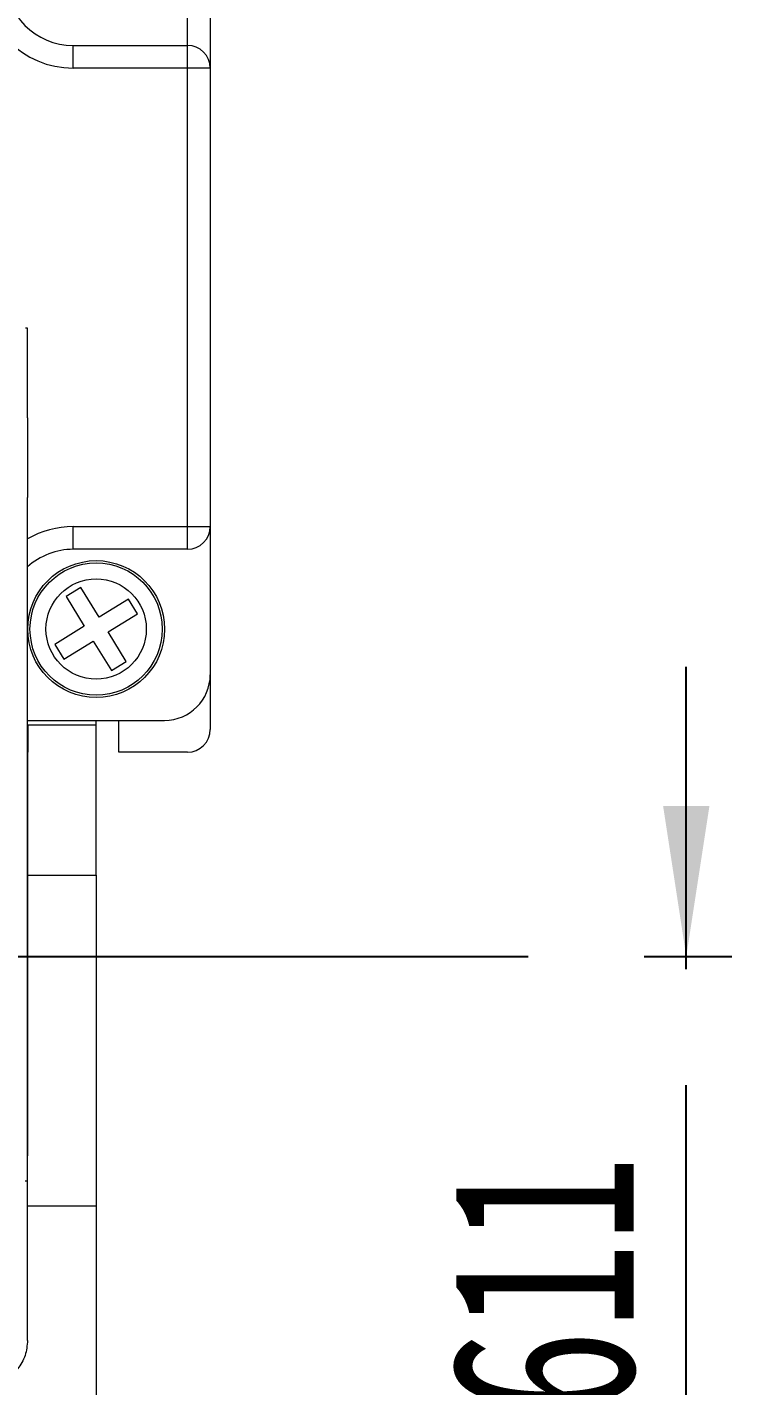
# Paper-space layout '시트1-ENG' of a CAD drawing. Header units: inches. Extents: x 0.2 to 16.3, y 0.2 to 11.5.
# Drawn here: x 1.965 to 2.574, y 2.876 to 4.049 of the extents above; entities that cross this region are included whole.
import ezdxf

# ---------------------------------------------------------------- set-up
doc = ezdxf.new("R2010")
doc.units = ezdxf.units.IN
doc.header["$MEASUREMENT"] = 0
doc.linetypes.add('CENTERX2', pattern=[0.8, 0.5, -0.1, 0.1, -0.1])
doc.layers.add('CENTER_LINE', color=7, linetype='CENTERX2')
doc.styles.add('SLDTEXTSTYLE0', font='TXT', dxfattribs={"width": 0.7})
doc.dimstyles.new('SLDDIMSTYLE4', dxfattribs={"dimtxt": 0.15748, "dimasz": 0.13, "dimexe": 0, "dimexo": 0.0625, "dimgap": 0.03937, "dimtad": 1, "dimdec": 3, "dimrnd": 1e-09, "dimdsep": 46, "dimtxsty": 'SLDTEXTSTYLE0', "dimsah": 1, "dimcen": 0.09, "dimadec": 0, "dimazin": 2, "dimtfac": 1, "dimtdec": 3, "dimtmove": 0, "dimatfit": 0, "dimfxl": 1, "dimfrac": 2, "dimtolj": 1, "dimtzin": 12, "dimarcsym": 0})

# ---------------------------------------------------------------- blocks, each defined once
blk = doc.blocks.new('_D_70')
at = {"layer": 'CENTER_LINE'}
for p, q in [((2.5344, 3.2463), (2.5344, 3.4963)), ((1.898, 3.2463), (2.5737, 3.2463)), ((2.5344, 2.6353), (2.5344, 3.2463)), ((2.025, 2.6353), (2.5737, 2.6353)), ((2.5344, 2.6353), (2.5344, 2.3853))]:
    blk.add_line(p, q, dxfattribs=at)
for points in [[(2.5344, 3.2463), (2.5544, 3.3763), (2.5144, 3.3763)], [(2.5344, 2.6353), (2.5144, 2.5053), (2.5544, 2.5053)]]:
    blk.add_solid(points, dxfattribs=at)
at = {"layer": 'CENTER_LINE', "insert": (2.3314, 2.6993), "char_height": 0.15748, "attachment_point": 1, "rotation": 90, "style": 'SLDTEXTSTYLE0'}
blk.add_mtext('0.611', dxfattribs=at)

psp = doc.layouts.new('시트1-ENG')

# ---------------------------------------------------------------- linework, layer by layer
at = {"color": 7, "linetype": 'Continuous', "lineweight": 18}
for p, q in [((2.1038, 4.0329), (2.1038, 4.2179)), ((2.1234, 4.2179), (2.1234, 4.0132)), ((2.0053, 4.0132), (2.0053, 4.0329)), ((2.0053, 4.0329), (2.1038, 4.0329)), ((2.1038, 4.0132), (2.1038, 4.0329)), ((2.1038, 4.0132), (2.0053, 4.0132)), ((2.1038, 3.6176), (2.1038, 4.0132)), ((2.1234, 4.0132), (2.1038, 4.0132)), ((2.1234, 4.0132), (2.1234, 3.6176)), ((1.9657, 3.7888), (1.964, 3.7888)), ((1.9657, 3.7113), (1.9657, 3.7888)), ((1.9657, 3.7113), (1.966, 3.7113)), ((1.966, 3.6427), (1.966, 3.7113)), ((1.966, 3.6427), (1.9657, 3.6427)), ((1.9657, 3.0527), (1.9657, 3.6427)), ((2.0053, 3.5979), (2.0053, 3.6176)), ((2.0053, 3.6176), (2.1038, 3.6176)), ((2.1038, 3.5979), (2.1038, 3.6176)), ((2.1038, 3.6176), (2.1234, 3.6176)), ((2.1234, 3.6176), (2.1234, 3.4896)), ((2.1038, 3.5979), (2.0053, 3.5979)), ((2.0119, 3.5648), (1.9991, 3.557)), ((1.9991, 3.557), (2.0147, 3.5314)), ((2.0275, 3.5393), (2.0119, 3.5648)), ((2.053, 3.5549), (2.0275, 3.5393)), ((2.0608, 3.5421), (2.053, 3.5549)), ((2.0147, 3.5314), (1.9892, 3.5158)), ((2.0353, 3.5265), (2.0608, 3.5421)), ((2.0509, 3.501), (2.0353, 3.5265)), ((1.9892, 3.5158), (1.997, 3.5031)), ((1.997, 3.5031), (2.0225, 3.5187)), ((2.0225, 3.5187), (2.0382, 3.4932)), ((2.0382, 3.4932), (2.0509, 3.501)), ((2.1234, 3.4896), (2.1234, 3.4424)), ((1.9657, 3.4502), (2.0841, 3.4502)), ((2.025, 3.4463), (2.025, 3.4502)), ((2.0447, 3.4227), (2.0447, 3.4502)), ((1.9657, 3.4463), (1.966, 3.4463)), ((1.966, 3.4424), (1.9657, 3.4424)), ((1.966, 3.4463), (1.966, 3.4227)), ((1.966, 3.4463), (2.025, 3.4463)), ((1.966, 3.2869), (1.966, 3.4424)), ((2.025, 3.3164), (2.025, 3.4463)), ((2.1038, 3.4227), (2.0447, 3.4227)), ((1.966, 3.3164), (2.025, 3.3164)), ((2.025, 3.3164), (2.025, 3.0309)), ((1.966, 3.0743), (1.966, 3.2869)), ((2.025, 3.2889), (2.0251, 3.0855)), ((2.025, 3.0855), (2.0251, 3.0855)), ((2.0251, 3.0855), (2.0252, 2.6827)), ((1.9658, 3.0743), (1.966, 3.0743)), ((1.9658, 2.9149), (1.9658, 3.0743)), ((1.9637, 3.0527), (1.9657, 3.0527)), ((2.025, 3.0309), (1.9658, 3.0309)), ((2.025, 3.0309), (2.025, 2.6746))]:
    psp.add_line(p, q, dxfattribs=at)
for radius in [0.0591, 0.0571, 0.0433]:
    psp.add_circle((2.025, 3.529), radius, dxfattribs=at)
for centre, radius, start, end in [((2.0053, 4.092), 0.0787, 180, 270), ((2.0053, 4.092), 0.0591, 180, 270), ((2.1038, 4.0132), 0.0197, 0, 90), ((2.1038, 3.6176), 0.0197, 270, 0), ((2.0053, 3.5388), 0.0591, 90, 132.0792), ((2.0841, 3.4896), 0.0394, 270, 0), ((2.1038, 3.4424), 0.0197, 270, 0)]:
    psp.add_arc(centre, radius, start, end, dxfattribs=at)
at = {"color": 8, "linetype": 'Continuous', "lineweight": 18}
psp.add_arc((2.0053, 3.5388), 0.0787, 90, 120.1734, dxfattribs=at)
at = {"color": 7, "linetype": 'Continuous', "lineweight": 18}
psp.add_open_spline([(1.9658, 2.9149), (1.9654, 2.9105), (1.9645, 2.9016), (1.9577, 2.8899), (1.9478, 2.881), (1.9368, 2.8763), (1.9295, 2.8758), (1.9266, 2.8757)], degree=3, knots=[0, 0, 0, 0, 0.2147035, 0.4294078, 0.6440927, 0.8587702, 1, 1, 1, 1], dxfattribs=at)

# ---------------------------------------------------------------- dimensions: what is measured, and where the dimension line sits
at = {"layer": 'CENTER_LINE'}
dim = psp.add_linear_dim(base=(2.5344, 3.2463), p1=(1.9856, 2.6353), p2=(1.8587, 3.2463), angle=90, dimstyle='SLDDIMSTYLE4', dxfattribs=at)
dim.commit()
dim.dimension.update_dxf_attribs({"geometry": '_D_70', "text_midpoint": (2.5344, 2.9408), "dimtype": 160})

doc.saveas('drawing.dxf')
